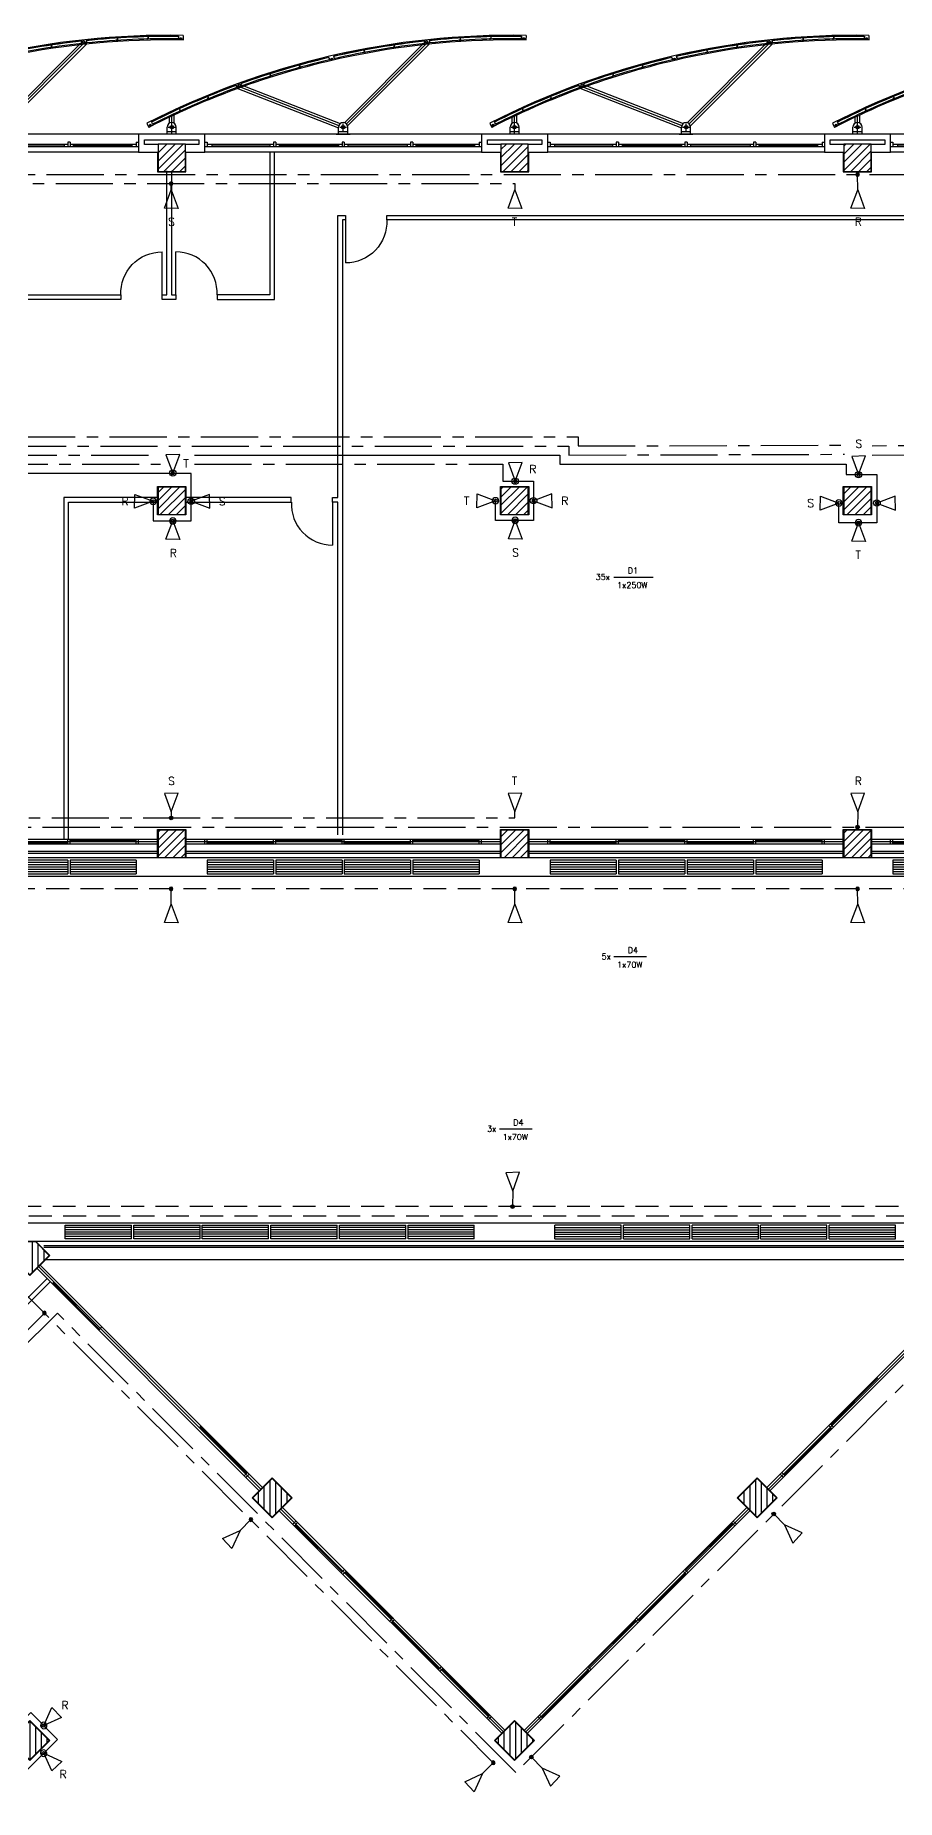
# Model space of a CAD drawing. Extents: x 21.2 to 81.9, y 10.7 to 70.
# Drawn here: x 41.04 to 59.88, y 31.33 to 69.92 of the extents above; entities that cross this region are included whole.
import ezdxf

# ---------------------------------------------------------------- set-up
doc = ezdxf.new("R2010")
doc.units = 0
doc.header["$MEASUREMENT"] = 0
for name, pattern in [('1st floor plan$0$Dash', [200, 100, -100]), ('Center', [2, 1.25, -0.25, 0.25, -0.25]), ('Dashed', [0.75, 0.5, -0.25]), ('Default', [0]), ('Solid', [0])]:
    doc.linetypes.add(name, pattern=pattern)
for name, color, linetype in [('1st floor plan$0$1F', 15, 'Continuous'), ('1st floor plan$0$2F', 7, 'Continuous'), ('1st floor plan$0$2FIN', 7, 'Continuous'), ('1st floor plan$0$CAI', 52, 'Continuous'), ('1st floor plan$0$CAIX', 52, 'Continuous'), ('1st floor plan$0$Doors', 142, 'Continuous'), ('1st floor plan$0$FACH', 142, 'Continuous'), ('1st floor plan$0$Hatch', 15, 'Continuous'), ('1st floor plan$0$Pillars', 30, 'Continuous'), ('IE003', 7, 'Continuous'), ('Xref_Plan', 7, 'Continuous')]:
    doc.layers.add(name, color=color, linetype=linetype)
for name, color, linetype, lineweight in [('1st floor plan$0$Interior Walls', 7, 'Continuous', 30), ('1st floor plan$0$Partitions', 7, 'Continuous', 30), ('Illumination', 30, 'Solid', 30)]:
    doc.layers.add(name, color=color, linetype=linetype, lineweight=lineweight)
doc.styles.add('Default', font='SIMPLEX.shx', dxfattribs={"height": 0.175})
doc.styles.add('Roman Simplex', font='romans', dxfattribs={"height": 1.5})

# ---------------------------------------------------------------- blocks, each defined once
blk = doc.blocks.new('Bola')
at = {"layer": 'IE003', "color": 7, "linetype": 'Default', "const_width": 0.2}
blk.add_lwpolyline([(-0.1, 0, 1), (0.1, 0, 1)], format="xyb", close=True, dxfattribs=at)
at = {"layer": 'IE003', "color": 7, "linetype": 'Default'}
blk.add_circle((0, 0), 0.2, dxfattribs=at)
blk = doc.blocks.new('1st floor plan$0$P2')
at = {"layer": '1st floor plan$0$Hatch'}
h = blk.add_hatch(dxfattribs=at)
h.set_pattern_fill('ANSI31', color=256, style=0)
h.set_pattern_definition([(45, (-41.75321, -29.09718), (-0.08838835, 0.08838835), [])])
h.paths.add_polyline_path([(-0.3, 0.3), (-0.3, -0.3), (0.3, -0.3), (0.3, 0.3)])
at = {"layer": '1st floor plan$0$Pillars'}
blk.add_lwpolyline([(-0.3, -0.3), (0.3, -0.3), (0.3, 0.3), (-0.3, 0.3)], close=True, dxfattribs=at)
blk = doc.blocks.new('1st floor plan$0$P5')
at = {"layer": '1st floor plan$0$Partitions'}
blk.add_lwpolyline([(-0.31, -0.31), (-0.31, 0.31), (0.31, 0.31), (0.31, -0.31)], close=True, dxfattribs=at)
at = {"layer": '1st floor plan$0$Interior Walls'}
blk.add_blockref('1st floor plan$0$P2', (0, 0), dxfattribs=at)
blk = doc.blocks.new('1st floor plan$0$Door 1')
blk.add_line((0, 0), (0, 0.941))
blk.add_arc((0, 0.041), 0.9, 357.3627, 90)
blk = doc.blocks.new('1st floor plan$0$BR 5')
at = {"color": 0}
for p, q in [((1.82, 2.046), (0.026, 0.247)), ((1.836, 1.991), (0.071, 0.221)), ((1.891, 1.975), (0.097, 0.176)), ((1.114, 1.944), (1.12, 1.899)), ((1.114, 1.944), (1.12, 1.899)), ((1.119, 1.945), (1.126, 1.895)), ((1.119, 1.945), (1.126, 1.895)), ((1.776, 2.03), (1.782, 1.98)), ((1.776, 2.03), (1.782, 1.98)), ((1.781, 2.035), (1.787, 1.98)), ((1.781, 2.035), (1.787, 1.98)), ((1.82, 2.046), (1.891, 1.975)), ((1.88, 2.046), (1.886, 1.991)), ((1.886, 2.041), (1.891, 1.991)), ((2.535, 2.051), (2.535, 2.046)), ((2.535, 2.051), (2.535, 2.046)), ((2.557, 2.098), (2.559, 2.053)), ((2.557, 2.098), (2.559, 2.053)), ((2.562, 2.098), (2.565, 2.048)), ((2.562, 2.098), (2.565, 2.048)), ((3.203, 2.082), (3.203, 2.077)), ((3.203, 2.082), (3.203, 2.077)), ((3.227, 2.128), (3.228, 2.083)), ((3.227, 2.128), (3.228, 2.083)), ((3.232, 2.128), (3.233, 2.078)), ((3.232, 2.128), (3.233, 2.078)), ((3.895, 2.133), (3.894, 2.083)), ((3.895, 2.133), (3.894, 2.083)), ((3.9, 2.138), (3.899, 2.083)), ((3.9, 2.138), (3.899, 2.083)), ((4, 2.156), (3.998, 2.056)), ((-0.314, 1.67), (-0.303, 1.622)), ((-0.31, 1.676), (-0.298, 1.623)), ((-0.213, 1.699), (-0.2, 1.645)), ((-0.213, 1.699), (-0.2, 1.645)), ((-0.207, 1.695), (-0.195, 1.647)), ((-0.207, 1.695), (-0.195, 1.647)), ((0.436, 1.784), (0.437, 1.779)), ((0.436, 1.784), (0.437, 1.779)), ((0.452, 1.833), (0.461, 1.788)), ((0.452, 1.833), (0.461, 1.788)), ((0.457, 1.833), (0.467, 1.784)), ((0.457, 1.833), (0.467, 1.784)), ((1.096, 1.896), (1.096, 1.891)), ((1.096, 1.896), (1.096, 1.891)), ((-1.614, 1.264), (-1.613, 1.259)), ((-1.604, 1.315), (-1.591, 1.272)), ((-1.599, 1.316), (-1.584, 1.268)), ((-0.973, 1.455), (-0.972, 1.45)), ((-0.961, 1.505), (-0.949, 1.462)), ((-0.956, 1.507), (-0.943, 1.458)), ((-2.968, 0.819), (-2.951, 0.777)), ((-2.963, 0.821), (-2.944, 0.774)), ((-2.345, 1.061), (-2.328, 1.014)), ((-2.342, 1.067), (-2.323, 1.016)), ((-2.342, 1.067), (-2.323, 1.016)), ((-2.287, 1.094), (-2.323, 1.001)), ((-2.323, 1.001), (-0.1, 0.135)), ((-2.287, 1.094), (-0.063, 0.228)), ((-2.278, 1.037), (-0.093, 0.186)), ((-2.248, 1.101), (-2.229, 1.05)), ((-2.242, 1.098), (-2.225, 1.051)), ((-3.75, 0.25), (-3.75, 0.391)), ((-3.7, 0.237), (-3.7, 0.414)), ((-3.587, 0.5), (-3.585, 0.495)), ((-3.583, 0.551), (-3.564, 0.51)), ((-3.578, 0.553), (-3.557, 0.508)), ((-2.974, 0.767), (-2.972, 0.763)), ((-4.295, 0.234), (-4.249, 0.145)), ((-4.196, 0.262), (-4.171, 0.213)), ((-4.19, 0.26), (-4.167, 0.215)), ((-3.85, 0), (-3.85, 0.15)), ((-3.65, 0.05), (-3.85, 0.05)), ((-3.825, 0.15), (-3.675, 0.15)), ((-3.8, 0.237), (-3.8, 0.367)), ((-3.75, -0.008), (-3.75, 0.308)), ((-3.75, 0.05), (-3.75, 0.233)), ((-3.65, 0), (-3.65, 0.15)), ((-0.1, 0), (-0.1, 0.15)), ((0.1, 0.05), (-0.1, 0.05)), ((-0.075, 0.15), (0.075, 0.15)), ((0, 0.05), (0, 0.233)), ((0.1, 0), (0.1, 0.15))]:
    blk.add_line(p, q, dxfattribs=at)
at = {"color": 0, "linetype": 'Continuous'}
blk.add_line((-0.15, 0), (0.15, 0), dxfattribs=at)
at = {"color": 0}
for centre, radius in [((1.836, 1.991), 0.02), ((1.836, 1.991), 0.015), ((3.949, 2.087), 0.02), ((3.949, 2.087), 0.015), ((-0.25, 1.639), 0.02), ((-0.25, 1.639), 0.015), ((-2.278, 1.037), 0.025), ((-2.278, 1.037), 0.015), ((-4.218, 0.195), 0.02), ((-4.218, 0.195), 0.015), ((-3.75, 0.15), 0.04), ((-3.75, 0.15), 0.03), ((0, 0.15), 0.04), ((0, 0.15), 0.03)]:
    blk.add_circle(centre, radius, dxfattribs=at)
at = {"color": 0, "linetype": 'Continuous'}
for radius, start, end in [(17.5, 88.9663, 117.1249), (17.4, 88.9654, 101.4942), (17.4, 101.4942, 117.1258)]:
    blk.add_arc((3.684, -15.341), radius, start, end, dxfattribs=at)
at = {"color": 0, "linetype": '1st floor plan$0$Dash'}
for radius, start, end in [(17.48, 96.2517, 102.8817), (17.48, 96.2517, 102.8817), (17.475, 96.2682, 102.8653), (17.475, 96.2682, 102.8653), (17.48, 89.2939, 95.924), (17.48, 89.2939, 95.924), (17.475, 89.3104, 95.9076), (17.475, 89.3104, 95.9076), (17.43, 93.7001, 93.7823), (17.43, 93.7001, 93.7823), (17.425, 93.6837, 93.7823), (17.425, 93.6837, 93.7823), (17.43, 91.5011, 91.5833), (17.43, 91.5011, 91.5833), (17.425, 91.4846, 91.5833), (17.425, 91.4846, 91.5833), (17.48, 103.2095, 109.8396), (17.475, 103.226, 109.8231), (17.43, 100.6579, 100.74), (17.43, 100.6579, 100.74), (17.425, 100.6414, 100.7401), (17.425, 100.6414, 100.7401), (17.43, 98.4588, 98.541), (17.43, 98.4588, 98.541), (17.425, 98.4424, 98.5411), (17.425, 98.4424, 98.5411), (17.43, 107.6156, 107.6978), (17.425, 107.5992, 107.6978), (17.43, 105.4166, 105.4988), (17.425, 105.4002, 105.4988), (17.48, 110.1673, 116.7973), (17.475, 110.1838, 116.7809), (17.43, 112.3744, 112.4565), (17.425, 112.3579, 112.4566), (17.43, 114.5734, 114.6556), (17.425, 114.5569, 114.6556)]:
    blk.add_arc((3.684, -15.341), radius, start, end, dxfattribs=at)
at = {"color": 0}
for centre, radius, start, end in [((3.684, -15.341), 17.425, 96.2523, 102.8813), ((3.684, -15.341), 17.425, 96.2523, 102.8813), ((3.684, -15.341), 17.425, 89.2945, 95.9235), ((3.684, -15.341), 17.425, 103.2101, 109.839), ((3.684, -15.341), 17.425, 110.1678, 116.7968), ((-3.75, 0.15), 0.1, 0, 180), ((0, 0.15), 0.1, 0, 180)]:
    blk.add_arc(centre, radius, start, end, dxfattribs=at)
blk = doc.blocks.new('1st floor plan$0$J3')
at = {"color": 0}
for p, q in [((0, 0.4), (-6.88, 0.4)), ((-6.465, 0.3), (-6.465, 0.4)), ((-6.415, 0.3), (-6.415, 0.4)), ((-4.965, 0.3), (-4.965, 0.4)), ((-4.915, 0.3), (-4.915, 0.4)), ((-3.465, 0.3), (-3.465, 0.4)), ((-3.415, 0.3), (-3.415, 0.4)), ((-1.965, 0.3), (-1.965, 0.4)), ((-1.915, 0.3), (-1.915, 0.4)), ((-0.465, 0.3), (-0.465, 0.4)), ((-0.415, 0.3), (-0.415, 0.4)), ((0, 0.35), (-6.88, 0.35)), ((0, 0.3), (-6.88, 0.3))]:
    blk.add_line(p, q, dxfattribs=at)
at = {"color": 15}
for p, q in [((-4.965, 0.325), (-6.415, 0.325)), ((-3.465, 0.375), (-4.915, 0.375)), ((-1.965, 0.325), (-3.415, 0.325)), ((-0.465, 0.375), (-1.915, 0.375))]:
    blk.add_line(p, q, dxfattribs=at)
at = {"layer": '1st floor plan$0$1F'}
for p, q in [((-6.415, -0.05), (-6.415, -0.35)), ((-4.965, -0.05), (-6.415, -0.05)), ((-4.965, -0.1), (-6.415, -0.1)), ((-4.965, -0.15), (-6.415, -0.15)), ((-4.965, -0.2), (-6.415, -0.2)), ((-4.965, -0.25), (-6.415, -0.25)), ((-4.965, -0.3), (-6.415, -0.3)), ((-6.415, -0.35), (-4.965, -0.35)), ((-4.965, -0.05), (-4.965, -0.35)), ((-3.465, -0.05), (-4.915, -0.05)), ((-4.915, -0.05), (-4.915, -0.35)), ((-3.465, -0.1), (-4.915, -0.1)), ((-3.465, -0.15), (-4.915, -0.15)), ((-3.465, -0.2), (-4.915, -0.2)), ((-3.465, -0.25), (-4.915, -0.25)), ((-3.465, -0.3), (-4.915, -0.3)), ((-4.915, -0.35), (-3.465, -0.35)), ((-3.465, -0.05), (-3.465, -0.35)), ((-1.965, -0.05), (-3.415, -0.05)), ((-3.415, -0.05), (-3.415, -0.35)), ((-1.965, -0.1), (-3.415, -0.1)), ((-1.965, -0.15), (-3.415, -0.15)), ((-1.965, -0.2), (-3.415, -0.2)), ((-1.965, -0.25), (-3.415, -0.25)), ((-1.965, -0.3), (-3.415, -0.3)), ((-3.415, -0.35), (-1.965, -0.35)), ((-1.965, -0.05), (-1.965, -0.35)), ((-0.465, -0.05), (-1.915, -0.05)), ((-1.915, -0.05), (-1.915, -0.35)), ((-0.465, -0.1), (-1.915, -0.1)), ((-0.465, -0.15), (-1.915, -0.15)), ((-0.465, -0.2), (-1.915, -0.2)), ((-0.465, -0.25), (-1.915, -0.25)), ((-0.465, -0.3), (-1.915, -0.3)), ((-1.915, -0.35), (-0.465, -0.35)), ((-0.465, -0.05), (-0.465, -0.35))]:
    blk.add_line(p, q, dxfattribs=at)
at = {"layer": '1st floor plan$0$2F'}
for p, q in [((0, 0.14), (-6.88, 0.14)), ((0, 0.1), (-6.88, 0.1)), ((0, 0), (-6.88, 0))]:
    blk.add_line(p, q, dxfattribs=at)
blk = doc.blocks.new('1st floor plan$0$J1')
at = {"layer": '1st floor plan$0$2F', "linetype": 'Continuous'}
for p, q in [((6.05, 0.4), (0, 0.4)), ((6.05, 0), (0, 0))]:
    blk.add_line(p, q, dxfattribs=at)
at = {"layer": '1st floor plan$0$CAI'}
for p, q in [((0, 0.22), (0.05, 0.22)), ((0, 0.12), (0, 0.22)), ((2.925, 0.17), (2.925, 0.12)), ((3, 0.22), (3, 0.12)), ((3.05, 0.22), (3.05, 0.12)), ((3.125, 0.17), (3.125, 0.12)), ((6.05, 0.22), (6.05, 0.12))]:
    blk.add_line(p, q, dxfattribs=at)
at = {"layer": '1st floor plan$0$CAI', "linetype": 'Continuous'}
for p, q in [((6.05, 0.12), (0, 0.12)), ((0.05, 0.22), (0.05, 0.12)), ((1.5, 0.17), (0.05, 0.17)), ((0.15, 0.17), (0.15, 0.12)), ((1.425, 0.12), (1.425, 0.17)), ((1.55, 0.22), (1.5, 0.22)), ((1.5, 0.22), (1.5, 0.12)), ((1.55, 0.12), (1.5, 0.12)), ((1.55, 0.22), (1.55, 0.12)), ((3, 0.17), (1.55, 0.17)), ((1.625, 0.17), (1.625, 0.12)), ((3.05, 0.22), (3, 0.22)), ((4.5, 0.17), (3.05, 0.17)), ((4.425, 0.17), (4.425, 0.12)), ((4.55, 0.22), (4.5, 0.22)), ((4.5, 0.22), (4.5, 0.12)), ((4.55, 0.22), (4.55, 0.12)), ((6, 0.17), (4.55, 0.17)), ((4.625, 0.12), (4.625, 0.17)), ((5.9, 0.17), (5.9, 0.12)), ((6, 0.22), (6.05, 0.22)), ((6, 0.22), (6, 0.12))]:
    blk.add_line(p, q, dxfattribs=at)
at = {"layer": '1st floor plan$0$CAI', "color": 15}
for p, q in [((0.15, 0.145), (1.425, 0.145)), ((2.925, 0.145), (1.625, 0.145)), ((3.125, 0.145), (4.425, 0.145)), ((5.9, 0.145), (4.625, 0.145))]:
    blk.add_line(p, q, dxfattribs=at)
blk = doc.blocks.new('1st floor plan$0$P4')
at = {"layer": '1st floor plan$0$Hatch'}
h = blk.add_hatch(dxfattribs=at)
h.set_pattern_fill('ANSI31', color=256, angle=45, style=0)
h.set_pattern_definition([(90, (-42.26722, -42.72792), (-0.125, 3e-17), [])])
h.paths.add_polyline_path([(0.424, 0), (0.124, 0.3), (-0.3, 0.3), (-0.3, 0), (-0.3, -0.124), (-0.124, -0.3), (0, -0.424), (0.212, -0.212)])
at = {"layer": '1st floor plan$0$Partitions'}
blk.add_lwpolyline([(-0.31, -0.128), (-0.31, 0), (-0.31, 0.31), (0.129, 0.31), (0.438, 0), (0.219, -0.219), (0, -0.438), (-0.131, -0.307)], close=True, dxfattribs=at)
at = {"layer": '1st floor plan$0$Pillars'}
blk.add_lwpolyline([(-0.3, -0.124), (-0.3, 0), (-0.3, 0.3), (0.124, 0.3), (0.424, 0), (0.212, -0.212), (0, -0.424), (-0.124, -0.3)], close=True, dxfattribs=at)
blk = doc.blocks.new('1st floor plan$0$P1')
at = {"layer": '1st floor plan$0$1F'}
blk.add_lwpolyline([(-0.3, 0.29), (-0.595, 0.29), (-0.595, 0.39), (0.595, 0.39), (0.595, 0.29), (0.3, 0.29)], dxfattribs=at)
at = {"layer": '1st floor plan$0$Partitions'}
blk.add_lwpolyline([(-0.725, 0.12), (-0.31, 0.12), (-0.31, -0.31), (0.31, -0.31), (0.31, 0.12), (0.725, 0.12), (0.725, 0.52), (-0.725, 0.52)], close=True, dxfattribs=at)
at = {"layer": '1st floor plan$0$Interior Walls'}
blk.add_blockref('1st floor plan$0$P2', (0, 0), dxfattribs=at)
blk = doc.blocks.new('1st floor plan')
at = {"layer": '1st floor plan$0$1F'}
for p, q in [((36.326, 43.947), (71.701, 43.947)), ((41.695, 43.897), (43.145, 43.897)), ((41.695, 43.597), (41.695, 43.897)), ((43.145, 43.847), (41.695, 43.847)), ((43.145, 43.797), (41.695, 43.797)), ((43.145, 43.747), (41.695, 43.747)), ((43.145, 43.697), (41.695, 43.697)), ((43.145, 43.647), (41.695, 43.647)), ((43.145, 43.597), (43.145, 43.897)), ((43.195, 43.897), (44.645, 43.897)), ((43.195, 43.597), (43.195, 43.897)), ((44.645, 43.847), (43.195, 43.847)), ((44.645, 43.797), (43.195, 43.797)), ((44.645, 43.747), (43.195, 43.747)), ((44.645, 43.697), (43.195, 43.697)), ((44.645, 43.647), (43.195, 43.647)), ((44.645, 43.597), (44.645, 43.897)), ((44.695, 43.897), (46.145, 43.897)), ((44.695, 43.597), (44.695, 43.897)), ((46.145, 43.847), (44.695, 43.847)), ((46.145, 43.797), (44.695, 43.797)), ((46.145, 43.747), (44.695, 43.747)), ((46.145, 43.697), (44.695, 43.697)), ((46.145, 43.647), (44.695, 43.647)), ((46.145, 43.597), (46.145, 43.897)), ((46.195, 43.897), (47.645, 43.897)), ((46.195, 43.597), (46.195, 43.897)), ((47.645, 43.847), (46.195, 43.847)), ((47.645, 43.797), (46.195, 43.797)), ((47.645, 43.747), (46.195, 43.747)), ((47.645, 43.697), (46.195, 43.697)), ((47.645, 43.647), (46.195, 43.647)), ((47.645, 43.597), (47.645, 43.897)), ((47.695, 43.897), (49.145, 43.897)), ((47.695, 43.597), (47.695, 43.897)), ((49.145, 43.847), (47.695, 43.847)), ((49.145, 43.797), (47.695, 43.797)), ((49.145, 43.747), (47.695, 43.747)), ((49.145, 43.697), (47.695, 43.697)), ((49.145, 43.647), (47.695, 43.647)), ((49.145, 43.597), (49.145, 43.897)), ((49.195, 43.897), (50.645, 43.897)), ((49.195, 43.597), (49.195, 43.897)), ((50.645, 43.847), (49.195, 43.847)), ((50.645, 43.797), (49.195, 43.797)), ((50.645, 43.747), (49.195, 43.747)), ((50.645, 43.697), (49.195, 43.697)), ((50.645, 43.647), (49.195, 43.647)), ((50.645, 43.597), (50.645, 43.897)), ((53.858, 43.897), (52.408, 43.897)), ((52.408, 43.597), (52.408, 43.897)), ((52.408, 43.847), (53.858, 43.847)), ((52.408, 43.797), (53.858, 43.797)), ((52.408, 43.747), (53.858, 43.747)), ((52.408, 43.697), (53.858, 43.697)), ((52.408, 43.647), (53.858, 43.647)), ((53.858, 43.597), (53.858, 43.897)), ((55.358, 43.897), (53.908, 43.897)), ((53.908, 43.597), (53.908, 43.897)), ((53.908, 43.847), (55.358, 43.847)), ((53.908, 43.797), (55.358, 43.797)), ((53.908, 43.747), (55.358, 43.747)), ((53.908, 43.697), (55.358, 43.697)), ((53.908, 43.647), (55.358, 43.647)), ((55.358, 43.597), (55.358, 43.897)), ((56.858, 43.897), (55.408, 43.897)), ((55.408, 43.597), (55.408, 43.897)), ((55.408, 43.847), (56.858, 43.847)), ((55.408, 43.797), (56.858, 43.797)), ((55.408, 43.747), (56.858, 43.747)), ((55.408, 43.697), (56.858, 43.697)), ((55.408, 43.647), (56.858, 43.647)), ((56.858, 43.597), (56.858, 43.897)), ((58.358, 43.897), (56.908, 43.897)), ((56.908, 43.597), (56.908, 43.897)), ((56.908, 43.847), (58.358, 43.847)), ((56.908, 43.797), (58.358, 43.797)), ((56.908, 43.747), (58.358, 43.747)), ((56.908, 43.697), (58.358, 43.697)), ((56.908, 43.647), (58.358, 43.647)), ((58.358, 43.597), (58.358, 43.897)), ((59.858, 43.897), (58.408, 43.897)), ((58.408, 43.597), (58.408, 43.897)), ((58.408, 43.847), (59.858, 43.847)), ((58.408, 43.797), (59.858, 43.797)), ((58.408, 43.747), (59.858, 43.747)), ((58.408, 43.697), (59.858, 43.697)), ((58.408, 43.647), (59.858, 43.647)), ((59.858, 43.597), (59.858, 43.897)), ((41.048, 43.547), (62.005, 43.547)), ((43.145, 43.597), (41.695, 43.597)), ((44.645, 43.597), (43.195, 43.597)), ((46.145, 43.597), (44.695, 43.597)), ((47.645, 43.597), (46.195, 43.597)), ((49.145, 43.597), (47.695, 43.597)), ((50.645, 43.597), (49.195, 43.597)), ((52.408, 43.597), (53.858, 43.597)), ((53.908, 43.597), (55.358, 43.597)), ((55.408, 43.597), (56.858, 43.597)), ((56.908, 43.597), (58.358, 43.597)), ((58.408, 43.597), (59.858, 43.597)), ((41.268, 43.147), (61.785, 43.147))]:
    blk.add_line(p, q, dxfattribs=at)
at = {"layer": '1st floor plan$0$2F'}
for p, q in [((36.326, 51.527), (71.701, 51.527)), ((61.904, 43.446), (41.23, 43.447)), ((61.864, 43.406), (41.23, 43.407))]:
    blk.add_line(p, q, dxfattribs=at)
at = {"layer": '1st floor plan$0$CAI'}
for p, q in [((41.075, 42.954), (45.94, 38.09)), ((41.111, 42.99), (45.976, 38.125)), ((41.146, 43.025), (46.011, 38.16)), ((57.042, 38.16), (61.906, 43.025)), ((57.077, 38.125), (61.942, 42.99)), ((57.112, 38.09), (61.977, 42.955)), ((42.5, 41.671), (42.43, 41.6)), ((58.396, 39.514), (58.466, 39.444)), ((58.431, 39.55), (58.502, 39.479)), ((45.682, 38.489), (45.612, 38.418)), ((45.718, 38.454), (45.647, 38.383)), ((57.335, 38.454), (57.406, 38.383)), ((57.37, 38.489), (57.441, 38.418)), ((46.379, 37.651), (51.244, 32.786)), ((46.414, 37.686), (51.279, 32.822)), ((46.449, 37.722), (51.314, 32.857)), ((46.743, 37.428), (46.672, 37.358)), ((51.739, 32.857), (56.603, 37.722)), ((51.774, 32.821), (56.639, 37.687)), ((51.809, 32.786), (56.674, 37.651)), ((56.31, 37.428), (56.381, 37.358)), ((46.778, 37.393), (46.708, 37.322)), ((56.274, 37.393), (56.345, 37.322)), ((47.804, 36.368), (47.733, 36.297)), ((47.839, 36.332), (47.768, 36.262)), ((55.214, 36.332), (55.285, 36.262)), ((55.249, 36.368), (55.32, 36.297)), ((48.864, 35.307), (48.794, 35.236)), ((48.9, 35.272), (48.829, 35.201)), ((54.153, 35.272), (54.224, 35.201)), ((54.189, 35.307), (54.259, 35.236)), ((49.925, 34.246), (49.854, 34.176)), ((49.96, 34.211), (49.89, 34.14)), ((53.093, 34.211), (53.163, 34.14)), ((53.128, 34.246), (53.199, 34.176)), ((50.986, 33.186), (50.915, 33.115)), ((52.067, 33.186), (52.138, 33.115)), ((51.021, 33.15), (50.95, 33.08)), ((52.032, 33.15), (52.103, 33.08))]:
    blk.add_line(p, q, dxfattribs=at)
at = {"layer": '1st floor plan$0$CAI', "color": 15}
for p, q in [((41.422, 42.643), (42.447, 41.618)), ((58.449, 39.532), (59.474, 40.557)), ((44.639, 39.497), (45.665, 38.471)), ((57.423, 38.436), (58.449, 39.461)), ((46.725, 37.34), (47.751, 36.315)), ((55.267, 36.35), (56.292, 37.375)), ((47.821, 36.315), (48.847, 35.289)), ((54.242, 35.254), (55.267, 36.279)), ((48.847, 35.219), (49.872, 34.193)), ((53.146, 34.229), (54.171, 35.254)), ((49.943, 34.193), (50.968, 33.168)), ((52.12, 33.133), (53.146, 34.158))]:
    blk.add_line(p, q, dxfattribs=at)
at = {"layer": '1st floor plan$0$Interior Walls'}
for p, q in [((41.766, 52.349), (41.766, 59.709)), ((45.976, 37.757), (46.046, 37.686))]:
    blk.add_line(p, q, dxfattribs=at)
for points in [[(40.266, 67.357), (40.266, 64.24), (42.915, 64.24), (42.915, 64.14), (40.266, 64.14), (40.266, 62.051), (37.489, 62.051), (37.489, 62.151), (40.166, 62.151), (40.166, 67.357)], [(46.172, 67.357), (46.172, 64.24), (45.017, 64.24), (45.017, 64.14), (46.272, 64.14), (46.272, 67.357)], [(44.019, 66.949), (44.019, 64.24), (44.118, 64.24), (44.118, 64.14), (43.814, 64.14), (43.814, 64.24), (43.919, 64.24), (43.919, 66.949)], [(47.659, 52.436), (47.659, 59.709), (47.542, 59.709), (47.542, 59.809), (47.659, 59.809), (47.659, 65.979), (47.83, 65.979), (47.83, 65.879), (47.759, 65.879), (47.759, 52.436)], [(43.716, 59.809), (41.666, 59.809), (41.666, 52.349)], [(44.336, 59.709), (46.642, 59.709), (46.642, 59.809), (44.336, 59.809)], [(41.766, 59.709), (43.716, 59.709)], [(41.298, 42.732), (37.485, 38.918), (37.556, 38.848), (41.369, 42.661)]]:
    blk.add_lwpolyline(points, dxfattribs=at)
blk.add_lwpolyline([(61.165, 63.003), (61.165, 65.879), (48.729, 65.879), (48.729, 65.979), (61.265, 65.979), (61.265, 63.003)], close=True, dxfattribs=at)
for p in [(44.026, 67.237), (51.526, 67.237), (59.026, 67.237)]:
    blk.add_blockref('1st floor plan$0$P1', p)
at = {"layer": '1st floor plan$0$2FIN'}
for p in [(37.251, 67.357), (44.751, 67.357), (52.251, 67.357), (59.751, 67.357)]:
    blk.add_blockref('1st floor plan$0$J1', p, dxfattribs=at)
at = {"layer": '1st floor plan$0$CAIX'}
for p in [(43.716, 51.927), (51.216, 51.927), (58.716, 51.927), (66.216, 51.927)]:
    blk.add_blockref('1st floor plan$0$J3', p, dxfattribs=at)
at = {"layer": '1st floor plan$0$Doors', "xscale": -1, "rotation": 180}
blk.add_blockref('1st floor plan$0$Door 1', (47.83, 65.879), dxfattribs=at)
at = {"layer": '1st floor plan$0$Doors', "xscale": -1}
blk.add_blockref('1st floor plan$0$Door 1', (43.814, 64.24), dxfattribs=at)
at = {"layer": '1st floor plan$0$Doors'}
blk.add_blockref('1st floor plan$0$Door 1', (44.118, 64.24), dxfattribs=at)
at = {"layer": '1st floor plan$0$Doors', "rotation": 180}
blk.add_blockref('1st floor plan$0$Door 1', (47.542, 59.709), dxfattribs=at)
at = {"layer": '1st floor plan$0$FACH'}
for p in [(40.276, 67.757), (47.776, 67.757), (55.276, 67.757), (62.776, 67.757)]:
    blk.add_blockref('1st floor plan$0$BR 5', p, dxfattribs=at)
at = {"layer": '1st floor plan$0$Interior Walls'}
for name, p in [('1st floor plan$0$P5', (44.026, 59.737)), ('1st floor plan$0$P5', (59.026, 52.237)), ('1st floor plan$0$P2', (59.026, 52.237))]:
    blk.add_blockref(name, p, dxfattribs=at)
at = {"layer": '1st floor plan$0$Interior Walls', "rotation": 45.00000000000007}
blk.add_blockref('1st floor plan$0$P5', (56.83, 37.934), dxfattribs=at)
at = {"layer": '1st floor plan$0$Partitions'}
for name, p in [('1st floor plan$0$P5', (51.526, 59.737)), ('1st floor plan$0$P5', (59.026, 59.737)), ('1st floor plan$0$P5', (44.026, 52.237)), ('1st floor plan$0$P5', (51.526, 52.237)), ('1st floor plan$0$P4', (40.92, 43.237))]:
    blk.add_blockref(name, p, dxfattribs=at)
at = {"layer": '1st floor plan$0$Partitions', "rotation": 45.00000000000007}
for p in [(46.223, 37.934), (40.92, 32.63), (51.526, 32.63)]:
    blk.add_blockref('1st floor plan$0$P5', p, dxfattribs=at)

msp = doc.modelspace()

# ---------------------------------------------------------------- linework, layer by layer
at = {"layer": 'Illumination', "linetype": 'Center'}
for points in [[(34.513, 60.838), (33.132, 60.838), (33.288, 61.015), (33.288, 66.872), (73.957, 66.872), (73.957, 65.385)], [(33.332, 60.838), (33.488, 61.015), (33.488, 66.672), (51.532, 66.672), (51.533, 66.538)], [(33.95, 60.977), (33.95, 61.735), (38.666, 61.735), (38.666, 61.135), (52.915, 61.135), (52.915, 60.936), (58.744, 60.954)], [(34.696, 60.47), (34.164, 61.535), (34.164, 61.535), (38.466, 61.535), (38.466, 60.935), (52.715, 60.935), (52.715, 60.735), (58.745, 60.754)], [(34.264, 61.335), (38.266, 61.335), (38.266, 60.735), (43.719, 60.735)], [(34.364, 61.135), (38.066, 61.135), (38.066, 60.535), (43.78, 60.535)], [(34.564, 60.735), (35.401, 60.735), (35.401, 52.802), (51.532, 52.802), (51.533, 52.936)], [(59.348, 60.735), (73.612, 60.78), (73.612, 59.703)], [(34.664, 60.535), (35.201, 60.535), (35.201, 52.602), (73.612, 52.602), (73.612, 53.412)], [(44.523, 60.535), (51.27, 60.535), (51.27, 60.166), (51.942, 60.166), (51.942, 59.308), (51.11, 59.308), (51.11, 59.737)], [(62.733, 42.647), (62.498, 42.885), (51.556, 31.928), (41.524, 41.974), (35.745, 36.194), (35.437, 36.17), (35.413, 35.862), (31.671, 32.12), (35.96, 27.832)], [(40.22, 42.524), (40.454, 42.762), (51.06, 32.142), (51.06, 32.142), (50.826, 31.904)], [(41.242, 41.974), (36.565, 37.289)]]:
    msp.add_lwpolyline(points, dxfattribs=at)
at = {"layer": 'Illumination'}
for points in [[(59.031, 66.538), (59.028, 66.872)], [(44.014, 66.538), (44.013, 66.672)], [(43.62, 59.727), (43.62, 59.298), (44.452, 59.298), (44.452, 60.335), (37.866, 60.335), (37.866, 60.935), (34.464, 60.935)], [(44.523, 60.735), (52.515, 60.735), (52.515, 60.535), (58.78, 60.535), (58.78, 60.309), (59.452, 60.309), (59.452, 59.258), (58.62, 59.258), (58.62, 59.687)], [(53.7, 58.07), (54.555, 58.07)], [(44.014, 52.936), (44.013, 52.802)], [(59.031, 52.936), (59.028, 52.602)], [(44.014, 50.917), (44.011, 51.251)], [(51.533, 50.917), (51.53, 51.251)], [(59.031, 50.917), (59.028, 51.251)], [(53.7, 49.77), (54.412, 49.77)], [(51.195, 46.002), (51.907, 46.002)], [(51.484, 44.644), (51.481, 44.304)], [(40.637, 32.939), (40.941, 33.242), (41.529, 32.654), (40.795, 31.92), (40.207, 32.509), (40.006, 32.308), (38.236, 34.078), (37.881, 33.02), (45.933, 24.967), (46.216, 25.25), (51.374, 20.092), (68.016, 36.734), (67.544, 37.206), (68.17, 37.833), (67.457, 38.546), (66.831, 37.919), (67.126, 37.624)], [(45.523, 37.221), (45.757, 37.459)], [(57.429, 37.344), (57.195, 37.582)], [(52.126, 32.026), (51.892, 32.265)]]:
    msp.add_lwpolyline(points, dxfattribs=at)
at = {"layer": 'Illumination', "linetype": 'Center'}
for points in [[(44.014, 66.538), (44.166, 66.129), (43.865, 66.137)], [(51.533, 66.538), (51.685, 66.129), (51.384, 66.137)], [(59.031, 66.538), (59.183, 66.129), (58.882, 66.137)], [(44.049, 60.343), (44.201, 60.752), (43.9, 60.744)], [(51.539, 60.166), (51.691, 60.575), (51.39, 60.567)], [(59.049, 60.309), (59.201, 60.717), (58.9, 60.709)], [(43.62, 59.727), (43.212, 59.575), (43.22, 59.876)], [(44.452, 59.727), (44.861, 59.575), (44.853, 59.876)], [(51.11, 59.737), (50.702, 59.585), (50.71, 59.886)], [(51.942, 59.737), (52.351, 59.585), (52.343, 59.886)], [(58.62, 59.687), (58.212, 59.535), (58.22, 59.836)], [(59.452, 59.687), (59.861, 59.535), (59.853, 59.836)], [(44.049, 59.298), (44.201, 58.889), (43.9, 58.897)], [(51.539, 59.308), (51.691, 58.899), (51.39, 58.907)], [(59.049, 59.258), (59.201, 58.85), (58.9, 58.857)], [(44.014, 52.936), (44.166, 53.345), (43.865, 53.337)], [(51.533, 52.936), (51.685, 53.345), (51.384, 53.337)], [(59.031, 52.936), (59.183, 53.345), (58.882, 53.337)], [(44.014, 50.917), (44.166, 50.508), (43.865, 50.516)], [(51.533, 50.917), (51.685, 50.508), (51.384, 50.516)], [(59.031, 50.917), (59.183, 50.508), (58.882, 50.516)], [(51.484, 44.644), (51.636, 45.053), (51.334, 45.045)], [(45.523, 37.221), (45.342, 36.824), (45.134, 37.043)], [(57.429, 37.344), (57.611, 36.947), (57.818, 37.166)], [(41.226, 32.957), (41.407, 33.353), (41.615, 33.135)], [(41.225, 32.351), (41.622, 32.169), (41.403, 31.962)], [(52.126, 32.026), (52.308, 31.63), (52.515, 31.849)], [(50.826, 31.904), (50.645, 31.507), (50.437, 31.726)]]:
    msp.add_lwpolyline(points, close=True, dxfattribs=at)
at = {"layer": 'Illumination', "linetype": 'Dashed'}
for points in [[(79.436, 65.706), (79.436, 65.506), (74.593, 65.506), (74.593, 65.204), (73.914, 65.204), (73.914, 60.98), (59.347, 60.935)], [(66.534, 50.917), (66.531, 51.251), (36.141, 51.251), (36.141, 44.504), (34.792, 44.504), (34.792, 39.247)], [(32.959, 40.758), (34.392, 40.758), (34.392, 39.389), (35.192, 39.104), (35.192, 44.104), (36.401, 44.104), (72.767, 44.104), (72.767, 45.379)], [(62.171, 44.644), (62.173, 44.304), (36.141, 44.304), (34.992, 44.304), (34.992, 39.175)]]:
    msp.add_lwpolyline(points, dxfattribs=at)

# ---------------------------------------------------------------- block references
at = {"layer": 'Illumination', "yscale": 0.2000000376799598, "zscale": 0.2000000376799602}
for p, xscale, rotation in [((59.028, 66.872), -0.2000000376799598, 180), ((44.013, 66.672), -0.2000000376799598, 180), ((44.011, 51.251), -0.2000000376799598, 180), ((51.53, 51.251), -0.2000000376799598, 180), ((59.028, 51.251), -0.2000000376799598, 180), ((51.481, 44.304), 0.2000000376799589, 314.9999999999997), ((41.242, 41.974), -0.2000000376799589, 134.9999999999997), ((45.757, 37.459), -0.2000000376799589, 134.9999999999997), ((57.195, 37.582), 0.2000000376799589, 225.0000000000004), ((51.06, 32.142), -0.2000000376799589, 134.9999999999997), ((51.892, 32.265), 0.2000000376799589, 225.0000000000004)]:
    msp.add_blockref('Bola', p, dxfattribs=dict(at, xscale=xscale, rotation=rotation))
at = {"layer": 'Illumination', "linetype": 'Dashed', "yscale": -0.3643773124041374, "zscale": 0.3366127468544598}
for p, xscale, rotation in [((44.049, 60.343), -0.3366127468544597, 270), ((51.539, 60.166), -0.3366127468544597, 270), ((59.049, 60.309), -0.3366127468544597, 270), ((51.11, 59.737), 0.3366127468544597, 270), ((51.942, 59.737), -0.3366127468544597, 90), ((43.62, 59.727), 0.3366127468544597, 270), ((44.452, 59.727), -0.3366127468544597, 90), ((58.62, 59.687), 0.3366127468544597, 270), ((59.452, 59.687), -0.3366127468544597, 90), ((44.049, 59.298), 0.3366127468544597, 270), ((51.539, 59.308), 0.3366127468544597, 270), ((59.049, 59.258), 0.3366127468544597, 270), ((41.226, 32.957), 0.3366127468544592, 45.00000000000022), ((41.225, 32.351), 0.3366127468544592, 45.00000000000022)]:
    msp.add_blockref('Bola', p, dxfattribs=dict(at, xscale=xscale, rotation=rotation))
at = {"layer": 'Illumination', "xscale": 0.2000000376799598, "yscale": 0.2000000376799598, "zscale": 0.2000000376799602}
for p in [(44.013, 52.802), (59.028, 52.602)]:
    msp.add_blockref('Bola', p, dxfattribs=at)
at = {"layer": 'Xref_Plan'}
msp.add_blockref('1st floor plan', (0, 0), dxfattribs=at)

# ---------------------------------------------------------------- texts
at = {"layer": 'Illumination', "style": 'Roman Simplex'}
for s, p in [('S', (43.946, 65.752)), ('T', (51.465, 65.752)), ('R', (58.964, 65.752)), ('S', (58.981, 60.896)), ('T', (44.279, 60.467)), ('R', (51.845, 60.341)), ('R', (42.926, 59.639)), ('S', (45.055, 59.639)), ('T', (50.416, 59.649)), ('R', (52.545, 59.649)), ('S', (57.926, 59.6)), ('R', (43.981, 58.507)), ('S', (51.471, 58.517)), ('T', (58.981, 58.467)), ('S', (43.946, 53.523)), ('T', (51.465, 53.523)), ('R', (58.964, 53.523)), ('R', (41.611, 33.313)), ('R', (41.572, 31.803))]:
    msp.add_text(s, height=0.175, rotation=360, dxfattribs=at).set_placement(p)
at = {"layer": 'Illumination', "style": 'Default'}
for s, p in [('D1', (54.002, 58.147)), ('35x', (53.299, 58.007)), ('1x250W', (53.768, 57.829)), ('5x', (53.429, 49.707)), ('D4', (54.002, 49.847)), ('1x70W', (53.768, 49.528)), ('3x', (50.924, 45.939)), ('D4', (51.497, 46.079)), ('1x70W', (51.263, 45.761))]:
    msp.add_text(s, height=0.128, dxfattribs=at).set_placement(p)

doc.saveas('drawing.dxf')
